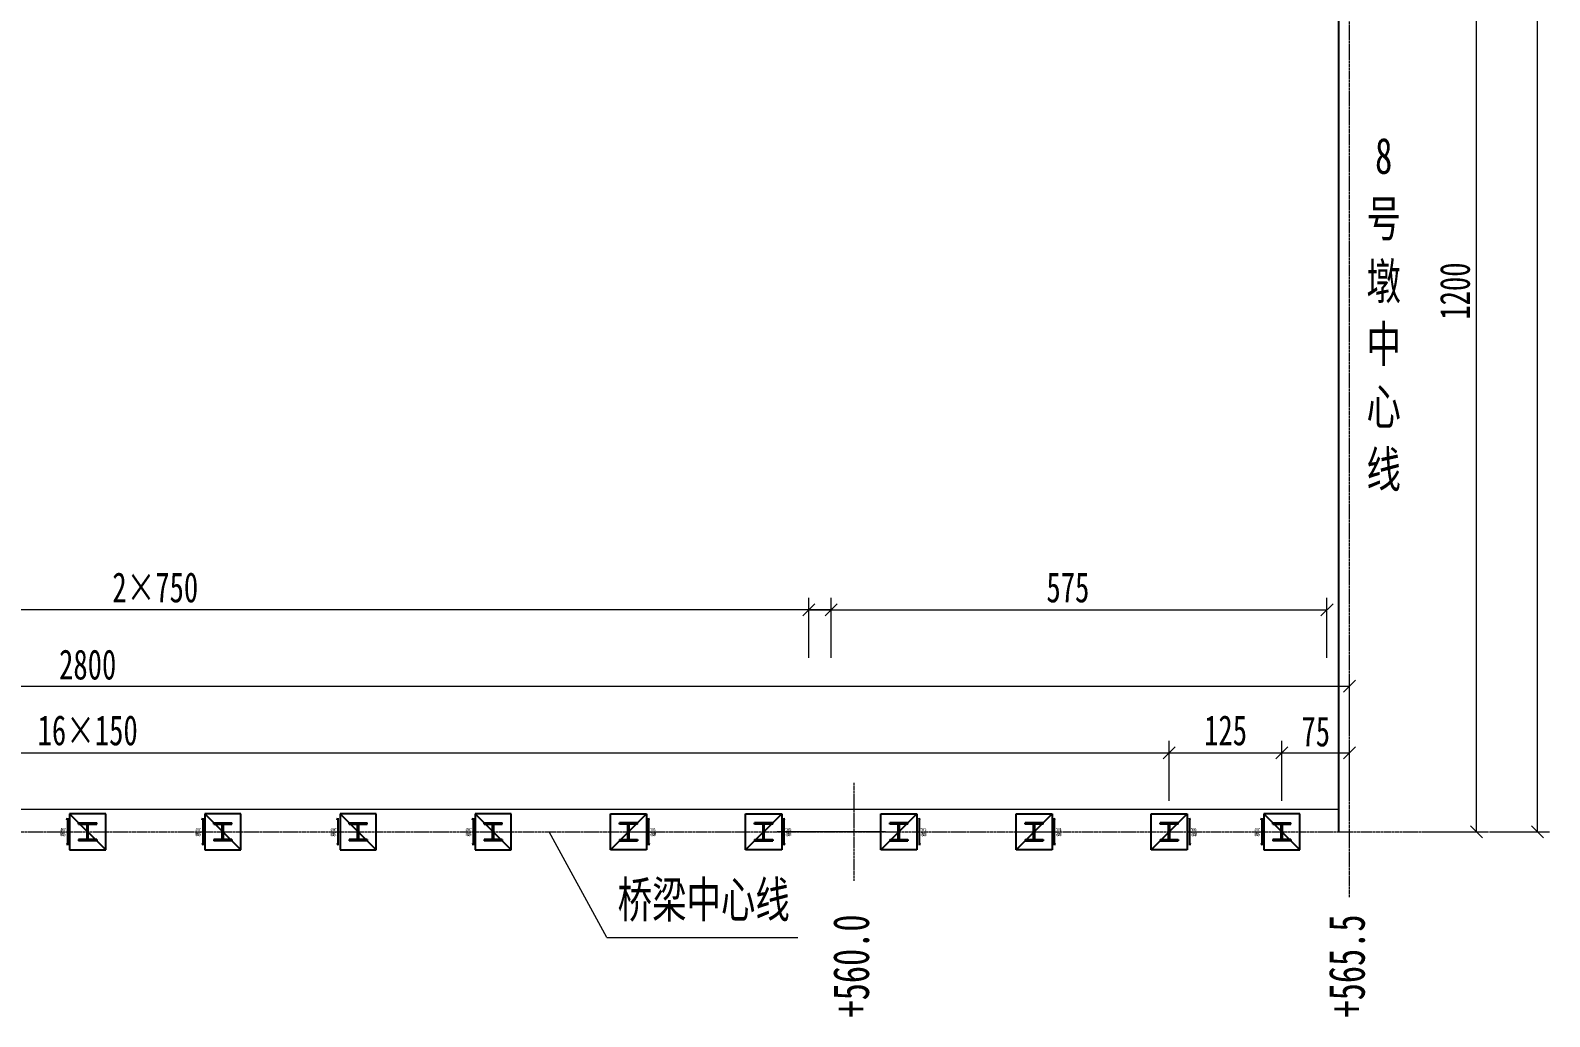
# Model space of a CAD drawing. Header units: millimetres. Extents: x -12405 to 67518, y -15959 to -2240.
# Drawn here: x 7071 to 8757, y -14766 to -13671 of the extents above; entities that cross this region are included whole.
import ezdxf
from ezdxf.enums import TextEntityAlignment as Align

# ---------------------------------------------------------------- set-up
doc = ezdxf.new("R2010")
doc.units = ezdxf.units.MM
doc.linetypes.add('CENTER2', pattern=[28.575, 19.05, -3.175, 3.175, -3.175])
doc.layers.get('Defpoints').update_dxf_attribs({"color": 8})
for name, color, linetype, lineweight in [('中心线', 2, 'CENTER2', 15), ('文字', 7, 'Continuous', 15), ('细实线', 4, 'Continuous', 15), ('钢板单线', 6, 'Continuous', 25), ('钢板粗线', 1, 'Continuous', 25)]:
    doc.layers.add(name, color=color, linetype=linetype, lineweight=lineweight)
doc.styles.add('111', font='仿宋_GB2312.ttf', dxfattribs={"width": 0.7})
doc.styles.add('BM_Dim', font='仿宋_GB2312.ttf', dxfattribs={"width": 0.85})
doc.dimstyles.new('200', dxfattribs={"dimscale": 0, "dimtxt": 2.5, "dimasz": 1, "dimexe": 1, "dimexo": 1, "dimgap": 0.6, "dimtad": 1, "dimdec": 0, "dimdsep": 46, "dimtxsty": '111', "dimblk": 'OBLIQUE', "dimcen": 0, "dimclrd": 4, "dimclre": 4, "dimclrt": 4, "dimadec": 1, "dimazin": 2, "dimtfac": 1, "dimtdec": 0, "dimtix": 1, "dimtmove": 2, "dimatfit": 3, "dimfxl": 4, "dimfxlon": 1, "dimtolj": 1, "dimlwd": -1, "dimlwe": -1, "dimarcsym": 0})

# ---------------------------------------------------------------- blocks, each defined once
blk = doc.blocks.new('中护栏底座')
at = {"layer": 'Defpoints'}
for p, q in [((-20, 20), (20, -20)), ((-23.1, 12.8), (-22.4, 15)), ((-22.4, 15), (-22.4, -15)), ((-23.1, -12.8), (-22.4, -15))]:
    blk.add_line(p, q, dxfattribs=at)
at = {"layer": '钢板单线', "color": 1}
for p, q in [((20, 20), (-20, 20)), ((-20, 20), (-20, -20)), ((20, -20), (20, 20)), ((-10, 10), (10, 10)), ((-10, 8.6), (-10, 10)), ((-10, 8.6), (10, 8.6)), ((-0.7, -8.6), (-0.7, 8.6)), ((0.7, -8.6), (0.7, 8.6)), ((10, 8.6), (10, 10)), ((10, -8.6), (-10, -8.6)), ((-10, -8.6), (-10, -10)), ((10, -10), (-10, -10)), ((10, -8.6), (10, -10)), ((-20, -20), (20, -20))]:
    blk.add_line(p, q, dxfattribs=at)
at = {"layer": 'Defpoints', "style": 'BM_Dim', "width": 0.7}
blk.add_text('横向', height=5, rotation=90, dxfattribs=at).set_placement((-24.8, -0.3), align=Align.CENTER)
blk = doc.blocks.new('_Oblique')
at = {"color": 0, "linetype": 'ByBlock', "lineweight": -2}
blk.add_line((-0.5, -0.5), (0.5, 0.5), dxfattribs=at)
blk = doc.blocks.new('*D27')
at = {"layer": 'Defpoints', "color": 0, "transparency": 16777216}
for p in [(8334.6, -14473), (5934.6, -14560.7), (8334.6, -14560.7)]:
    blk.add_point(p, dxfattribs=at)
at = {"layer": '细实线', "color": 4, "transparency": 16777216}
for p, q in [((5934.6, -14526.3), (5934.6, -14459.7)), ((8334.6, -14526.3), (8334.6, -14459.7)), ((5934.6, -14473), (8334.6, -14473))]:
    blk.add_line(p, q, dxfattribs=at)
at = {"layer": '细实线', "color": 4, "transparency": 16777216, "xscale": 13.33333333333333, "yscale": 13.33333333333333, "zscale": 13.33333333333333, "rotation": 180}
blk.add_blockref('_Oblique', (5934.6, -14473), dxfattribs=at)
at = {"layer": '细实线', "color": 4, "transparency": 16777216, "xscale": 13.33333333333333, "yscale": 13.33333333333333, "zscale": 13.33333333333333}
blk.add_blockref('_Oblique', (8334.6, -14473), dxfattribs=at)
at = {"layer": '细实线', "color": 4, "transparency": 16777216, "insert": (7134.6, -14448.3), "char_height": 33.33, "attachment_point": 5, "style": '111'}
blk.add_mtext('\\A1;16×150', dxfattribs=at)
blk = doc.blocks.new('*D29')
at = {"layer": 'Defpoints', "color": 0}
for p in [(8534.6, -14473), (8459.6, -14560.7), (8534.6, -14560.7)]:
    blk.add_point(p, dxfattribs=at)
at = {"layer": '细实线', "color": 4}
for p, q in [((8459.6, -14526.3), (8459.6, -14459.7)), ((8534.6, -14526.3), (8534.6, -14459.7)), ((8459.6, -14473), (8534.6, -14473))]:
    blk.add_line(p, q, dxfattribs=at)
at = {"layer": '细实线', "color": 4, "xscale": 13.33333333333333, "yscale": 13.33333333333333, "zscale": 13.33333333333333, "rotation": 180}
blk.add_blockref('_Oblique', (8459.6, -14473), dxfattribs=at)
at = {"layer": '细实线', "color": 4, "xscale": 13.33333333333333, "yscale": 13.33333333333333, "zscale": 13.33333333333333}
blk.add_blockref('_Oblique', (8534.6, -14473), dxfattribs=at)
at = {"layer": '细实线', "color": 4, "insert": (8497.1, -14449.5), "char_height": 33.33, "attachment_point": 5, "style": '111'}
blk.add_mtext('\\A1;75', dxfattribs=at)
blk = doc.blocks.new('*D57')
at = {"layer": 'Defpoints', "color": 0, "transparency": 16777216}
for p in [(8534.6, -14399.2), (5734.6, -14560.7), (8534.6, -14560.7)]:
    blk.add_point(p, dxfattribs=at)
at = {"layer": '细实线', "color": 4, "transparency": 16777216}
for p, q in [((5734.6, -14452.5), (5734.6, -14385.8)), ((8534.6, -14452.5), (8534.6, -14385.8)), ((5734.6, -14399.2), (8534.6, -14399.2))]:
    blk.add_line(p, q, dxfattribs=at)
at = {"layer": '细实线', "color": 4, "transparency": 16777216, "xscale": 13.33333333333333, "yscale": 13.33333333333333, "zscale": 13.33333333333333, "rotation": 180}
blk.add_blockref('_Oblique', (5734.6, -14399.2), dxfattribs=at)
at = {"layer": '细实线', "color": 4, "transparency": 16777216, "xscale": 13.33333333333333, "yscale": 13.33333333333333, "zscale": 13.33333333333333}
blk.add_blockref('_Oblique', (8534.6, -14399.2), dxfattribs=at)
at = {"layer": '细实线', "color": 4, "transparency": 16777216, "insert": (7134.6, -14375.3), "char_height": 33.33, "attachment_point": 5, "style": '111'}
blk.add_mtext('\\A1;2800', dxfattribs=at)
blk = doc.blocks.new('*D68')
at = {"layer": 'Defpoints', "color": 0, "transparency": 16777216}
for p in [(6459.6, -14314.4), (6459.6, -14535.7), (7959.6, -14560.7)]:
    blk.add_point(p, dxfattribs=at)
at = {"layer": '细实线', "color": 4, "transparency": 16777216}
for p, q in [((6459.6, -14367.7), (6459.6, -14301)), ((7959.6, -14367.7), (7959.6, -14301)), ((7959.6, -14314.4), (6459.6, -14314.4))]:
    blk.add_line(p, q, dxfattribs=at)
at = {"layer": '细实线', "color": 4, "transparency": 16777216, "xscale": 13.33333333333333, "yscale": 13.33333333333333, "zscale": 13.33333333333333, "rotation": 180}
blk.add_blockref('_Oblique', (6459.6, -14314.4), dxfattribs=at)
at = {"layer": '细实线', "color": 4, "transparency": 16777216, "xscale": 13.33333333333333, "yscale": 13.33333333333333, "zscale": 13.33333333333333}
blk.add_blockref('_Oblique', (7959.6, -14314.4), dxfattribs=at)
at = {"layer": '细实线', "color": 4, "transparency": 16777216, "insert": (7209.6, -14289.7), "char_height": 33.33, "attachment_point": 5, "style": '111'}
blk.add_mtext('\\A1;2×750', dxfattribs=at)
blk = doc.blocks.new('*D69')
at = {"layer": 'Defpoints', "color": 0, "transparency": 16777216}
for p in [(8509.6, -14314.4), (7934.6, -14560.7), (8509.6, -14560.7)]:
    blk.add_point(p, dxfattribs=at)
at = {"layer": '细实线', "color": 4, "transparency": 16777216}
for p, q in [((7934.6, -14367.7), (7934.6, -14301)), ((8509.6, -14367.7), (8509.6, -14301)), ((7934.6, -14314.4), (8509.6, -14314.4))]:
    blk.add_line(p, q, dxfattribs=at)
at = {"layer": '细实线', "color": 4, "transparency": 16777216, "xscale": 13.33333333333333, "yscale": 13.33333333333333, "zscale": 13.33333333333333, "rotation": 180}
blk.add_blockref('_Oblique', (7934.6, -14314.4), dxfattribs=at)
at = {"layer": '细实线', "color": 4, "transparency": 16777216, "xscale": 13.33333333333333, "yscale": 13.33333333333333, "zscale": 13.33333333333333}
blk.add_blockref('_Oblique', (8509.6, -14314.4), dxfattribs=at)
at = {"layer": '细实线', "color": 4, "transparency": 16777216, "insert": (8222.1, -14289.7), "char_height": 33.33, "attachment_point": 5, "style": '111'}
blk.add_mtext('\\A1;575', dxfattribs=at)
blk = doc.blocks.new('*D80')
at = {"layer": 'Defpoints', "color": 0, "transparency": 16777216}
for p in [(8241.8, -13360.7), (8675.6, -13360.7), (8241.8, -14560.7)]:
    blk.add_point(p, dxfattribs=at)
at = {"layer": '细实线', "color": 4, "transparency": 16777216}
for p, q in [((8622.2, -13360.7), (8688.9, -13360.7)), ((8675.6, -14560.7), (8675.6, -13360.7)), ((8622.2, -14560.7), (8688.9, -14560.7))]:
    blk.add_line(p, q, dxfattribs=at)
at = {"layer": '细实线', "color": 4, "transparency": 16777216, "xscale": 13.33333333333333, "yscale": 13.33333333333333, "zscale": 13.33333333333333}
for p, rotation in [((8675.6, -13360.7), 90), ((8675.6, -14560.7), 270)]:
    blk.add_blockref('_Oblique', p, dxfattribs=dict(at, rotation=rotation))
at = {"layer": '细实线', "color": 4, "transparency": 16777216, "insert": (8651.7, -13960.7), "char_height": 33.33, "attachment_point": 5, "rotation": 90, "style": '111'}
blk.add_mtext('\\A1;1200', dxfattribs=at)
blk = doc.blocks.new('*D84')
at = {"layer": 'Defpoints', "color": 0, "transparency": 16777216}
for p in [(8241.8, -12285.7), (8743.3, -12285.7), (8241.8, -14560.7)]:
    blk.add_point(p, dxfattribs=at)
at = {"layer": '细实线', "color": 4, "transparency": 16777216}
for p, q in [((8689.9, -12285.7), (8756.6, -12285.7)), ((8743.3, -14560.7), (8743.3, -12285.7)), ((8689.9, -14560.7), (8756.6, -14560.7))]:
    blk.add_line(p, q, dxfattribs=at)
at = {"layer": '细实线', "color": 4, "transparency": 16777216, "xscale": 13.33333333333333, "yscale": 13.33333333333333, "zscale": 13.33333333333333}
for p, rotation in [((8743.3, -12285.7), 90), ((8743.3, -14560.7), 270)]:
    blk.add_blockref('_Oblique', p, dxfattribs=dict(at, rotation=rotation))
at = {"layer": '细实线', "color": 4, "transparency": 16777216, "insert": (8716.1, -13423.2), "char_height": 33.33, "attachment_point": 5, "rotation": 90, "style": '111'}
blk.add_mtext('\\A1;4550/2', dxfattribs=at)
blk = doc.blocks.new('*D140')
at = {"layer": 'Defpoints', "color": 0, "transparency": 16777216}
for p in [(8459.6, -14473), (8334.6, -14560.7), (8459.6, -14560.7)]:
    blk.add_point(p, dxfattribs=at)
at = {"layer": '细实线', "color": 4, "transparency": 16777216}
for p, q in [((8334.6, -14526.3), (8334.6, -14459.7)), ((8459.6, -14526.3), (8459.6, -14459.7)), ((8334.6, -14473), (8459.6, -14473))]:
    blk.add_line(p, q, dxfattribs=at)
at = {"layer": '细实线', "color": 4, "transparency": 16777216, "xscale": 13.33333333333333, "yscale": 13.33333333333333, "zscale": 13.33333333333333, "rotation": 180}
blk.add_blockref('_Oblique', (8334.6, -14473), dxfattribs=at)
at = {"layer": '细实线', "color": 4, "transparency": 16777216, "xscale": 13.33333333333333, "yscale": 13.33333333333333, "zscale": 13.33333333333333}
blk.add_blockref('_Oblique', (8459.6, -14473), dxfattribs=at)
at = {"layer": '细实线', "color": 4, "transparency": 16777216, "insert": (8397.1, -14448.3), "char_height": 33.33, "attachment_point": 5, "style": '111'}
blk.add_mtext('\\A1;125', dxfattribs=at)

msp = doc.modelspace()

# ---------------------------------------------------------------- linework, layer by layer
at = {"layer": '中心线', "ltscale": 0.15}
for p, q in [((8534.6, -14633.4), (8534.6, -12216.4)), ((7984.6, -14506.2), (7984.6, -14615.1)), ((-11953.7, -14560.7), (8685.7, -14560.7))]:
    msp.add_line(p, q, dxfattribs=at)
at = {"layer": '细实线'}
for p, q in [((-11853.4, -14535.7), (8522.6, -14535.7)), ((7710.7, -14678.1), (7646.8, -14560.7)), ((8019.6, -14560.7), (7899.6, -14560.7)), ((7710.7, -14678.1), (7922.6, -14678.1))]:
    msp.add_line(p, q, dxfattribs=at)
at = {"layer": '钢板粗线'}
msp.add_line((8522.6, -14560.7), (8522.6, -12285.7), dxfattribs=at)

# ---------------------------------------------------------------- block references
at = {"layer": '细实线'}
for p in [(7134.6, -14560.7), (7284.6, -14560.7), (7434.6, -14560.7), (7584.6, -14560.7), (8459.6, -14560.7)]:
    msp.add_blockref('中护栏底座', p, dxfattribs=at)
at = {"layer": '细实线', "xscale": -1}
for p in [(7734.6, -14560.7), (7884.6, -14560.7), (8034.6, -14560.7), (8184.6, -14560.7), (8334.6, -14560.7)]:
    msp.add_blockref('中护栏底座', p, dxfattribs=at)

# ---------------------------------------------------------------- texts
at = {"layer": '文字', "style": 'BM_Dim', "width": 0.7}
for s, p in [('8', (8572.5, -13842.6)), ('号', (8572.5, -13912.2)), ('墩', (8572.5, -13981.8)), ('中', (8572.5, -14051.4)), ('心', (8572.5, -14121)), ('线', (8572.5, -14190.6)), ('桥梁中心线', (7818.1, -14667.9))]:
    msp.add_text(s, height=40, dxfattribs=at).set_placement(p, align=Align.BOTTOM_CENTER)
for s, p in [('+560.0', (8013.5, -14709.6)), ('+565.5', (8563.5, -14709.6))]:
    msp.add_text(s, height=40, rotation=90, dxfattribs=at).set_placement(p, align=Align.BOTTOM_CENTER)

# ---------------------------------------------------------------- dimensions: what is measured, and where the dimension line sits
at = {"layer": '细实线'}
dim = msp.add_linear_dim(base=(8743.3, -12285.7), p1=(8241.8, -14560.7), p2=(8241.8, -12285.7), angle=90, text='4550/2', dimstyle='200', override={"dimscale": 13.333333, "dimtxsty": '111', "dimblk": 'Oblique'}, dxfattribs=at)
dim.commit()
dim.dimension.update_dxf_attribs({"geometry": '*D84', "text_midpoint": (8716.1, -13423.2)})
dim = msp.add_linear_dim(base=(8675.6, -13360.7), p1=(8241.8, -14560.7), p2=(8241.8, -13360.7), angle=90, dimstyle='200', override={"dimscale": 13.333333, "dimblk": 'Oblique'}, dxfattribs=at)
dim.commit()
dim.dimension.update_dxf_attribs({"geometry": '*D80', "text_midpoint": (8651.7, -13960.7)})
for base, p1, p2, text, override, picture, middle in [((6459.6, -14314.4), (7959.6, -14560.7), (6459.6, -14535.7), '2×750', {"dimscale": 13.333333, "dimtxsty": '111', "dimblk": 'Oblique'}, '*D68', (7209.6, -14289.7)), ((8334.6, -14473), (5934.6, -14560.7), (8334.6, -14560.7), '16×150', {"dimscale": 13.333333, "dimtxsty": '111'}, '*D27', (7134.6, -14448.3))]:
    dim = msp.add_linear_dim(base=base, p1=p1, p2=p2, text=text, dimstyle='200', override=override, dxfattribs=at)
    dim.commit()
    dim.dimension.update_dxf_attribs({"geometry": picture, "text_midpoint": middle})
for base, p1, p2, override, picture, middle in [((8509.6, -14314.4), (7934.6, -14560.7), (8509.6, -14560.7), {"dimscale": 13.333333, "dimblk": 'Oblique'}, '*D69', (8222.1, -14289.7)), ((8534.6, -14399.2), (5734.6, -14560.7), (8534.6, -14560.7), {"dimscale": 13.333333, "dimblk": 'Oblique'}, '*D57', (7134.6, -14375.3)), ((8459.6, -14473), (8334.6, -14560.7), (8459.6, -14560.7), {"dimscale": 13.333333}, '*D140', (8397.1, -14448.3)), ((8534.6, -14473), (8459.6, -14560.7), (8534.6, -14560.7), {"dimscale": 13.333333, "dimblk": 'Oblique'}, '*D29', (8497.1, -14449.5))]:
    dim = msp.add_linear_dim(base=base, p1=p1, p2=p2, dimstyle='200', override=override, dxfattribs=at)
    dim.commit()
    dim.dimension.update_dxf_attribs({"geometry": picture, "text_midpoint": middle})

doc.saveas('drawing.dxf')
